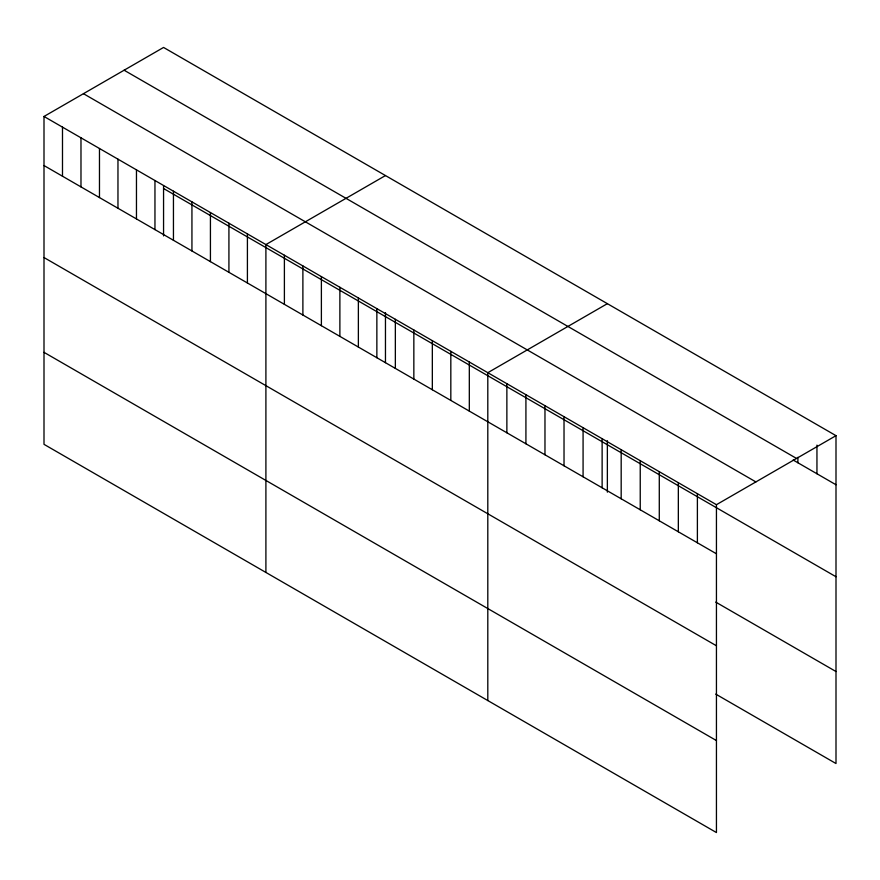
<?xml version="1.0" encoding="UTF-8"?>
<svg xmlns="http://www.w3.org/2000/svg" width="880" height="880" viewBox="0 0 880 880"><rect width="100%" height="100%" fill="white"/><g stroke="black" fill="none" stroke-linecap="round" stroke-linejoin="round"><path stroke-width="1.32" d="M44 116.468L716.441 504.691L716.441 832.557L44 444.334L44 116.468L163.559 47.443L836 435.666L836 763.532L715.726 694.1M385.462 175.56L265.903 244.585L265.903 572.451M607.365 303.666L487.806 372.702L487.806 700.557M716.441 504.691L836 435.666M124.102 70.213L796.543 458.447M793.133 460.009L836 484.759M83.457 93.687L755.898 481.921M163.559 188.518L836 576.752M44 165.55L716.441 553.784M715.726 602.096L836 671.539M44 257.543L716.441 645.777M44 352.33L716.441 740.564M816.948 445.126L816.948 473.759M797.896 457.303L797.896 462.759M697.389 493.702L697.389 542.784M678.337 482.702L678.337 531.784M659.285 471.702L659.285 520.784M640.233 460.702L640.233 509.784M621.181 449.702L621.181 498.784M607.365 440.693L607.365 492.151M602.129 438.702L602.129 487.784M583.077 427.702L583.077 476.784M564.025 416.702L564.025 465.784M544.973 405.702L544.973 454.784M525.921 394.702L525.921 443.784M506.869 383.702L506.869 432.784M469.315 362.021L469.315 411.103M450.824 351.34L450.824 400.433M432.333 340.67L432.333 389.752M413.842 329.989L413.842 379.082M395.351 319.319L395.351 368.401M385.462 312.576L385.462 362.681M376.86 308.638L376.86 357.72M358.369 297.968L358.369 347.05M339.878 287.287L339.878 336.369M321.387 276.606L321.387 325.699M302.885 265.936L302.885 315.018M284.394 255.255L284.394 304.348M247.412 233.904L247.412 282.986M228.921 223.234L228.921 272.316M210.43 212.553L210.43 261.635M191.939 201.872L191.939 250.965M173.448 191.202L173.448 240.284M163.559 185.812L163.559 235.917M154.957 180.521L154.957 229.614M136.466 169.851L136.466 218.933M117.964 159.17L117.964 208.252M99.473 148.5L99.473 197.582M80.982 137.819L80.982 186.901M62.491 127.138L62.491 176.231"/></g></svg>
